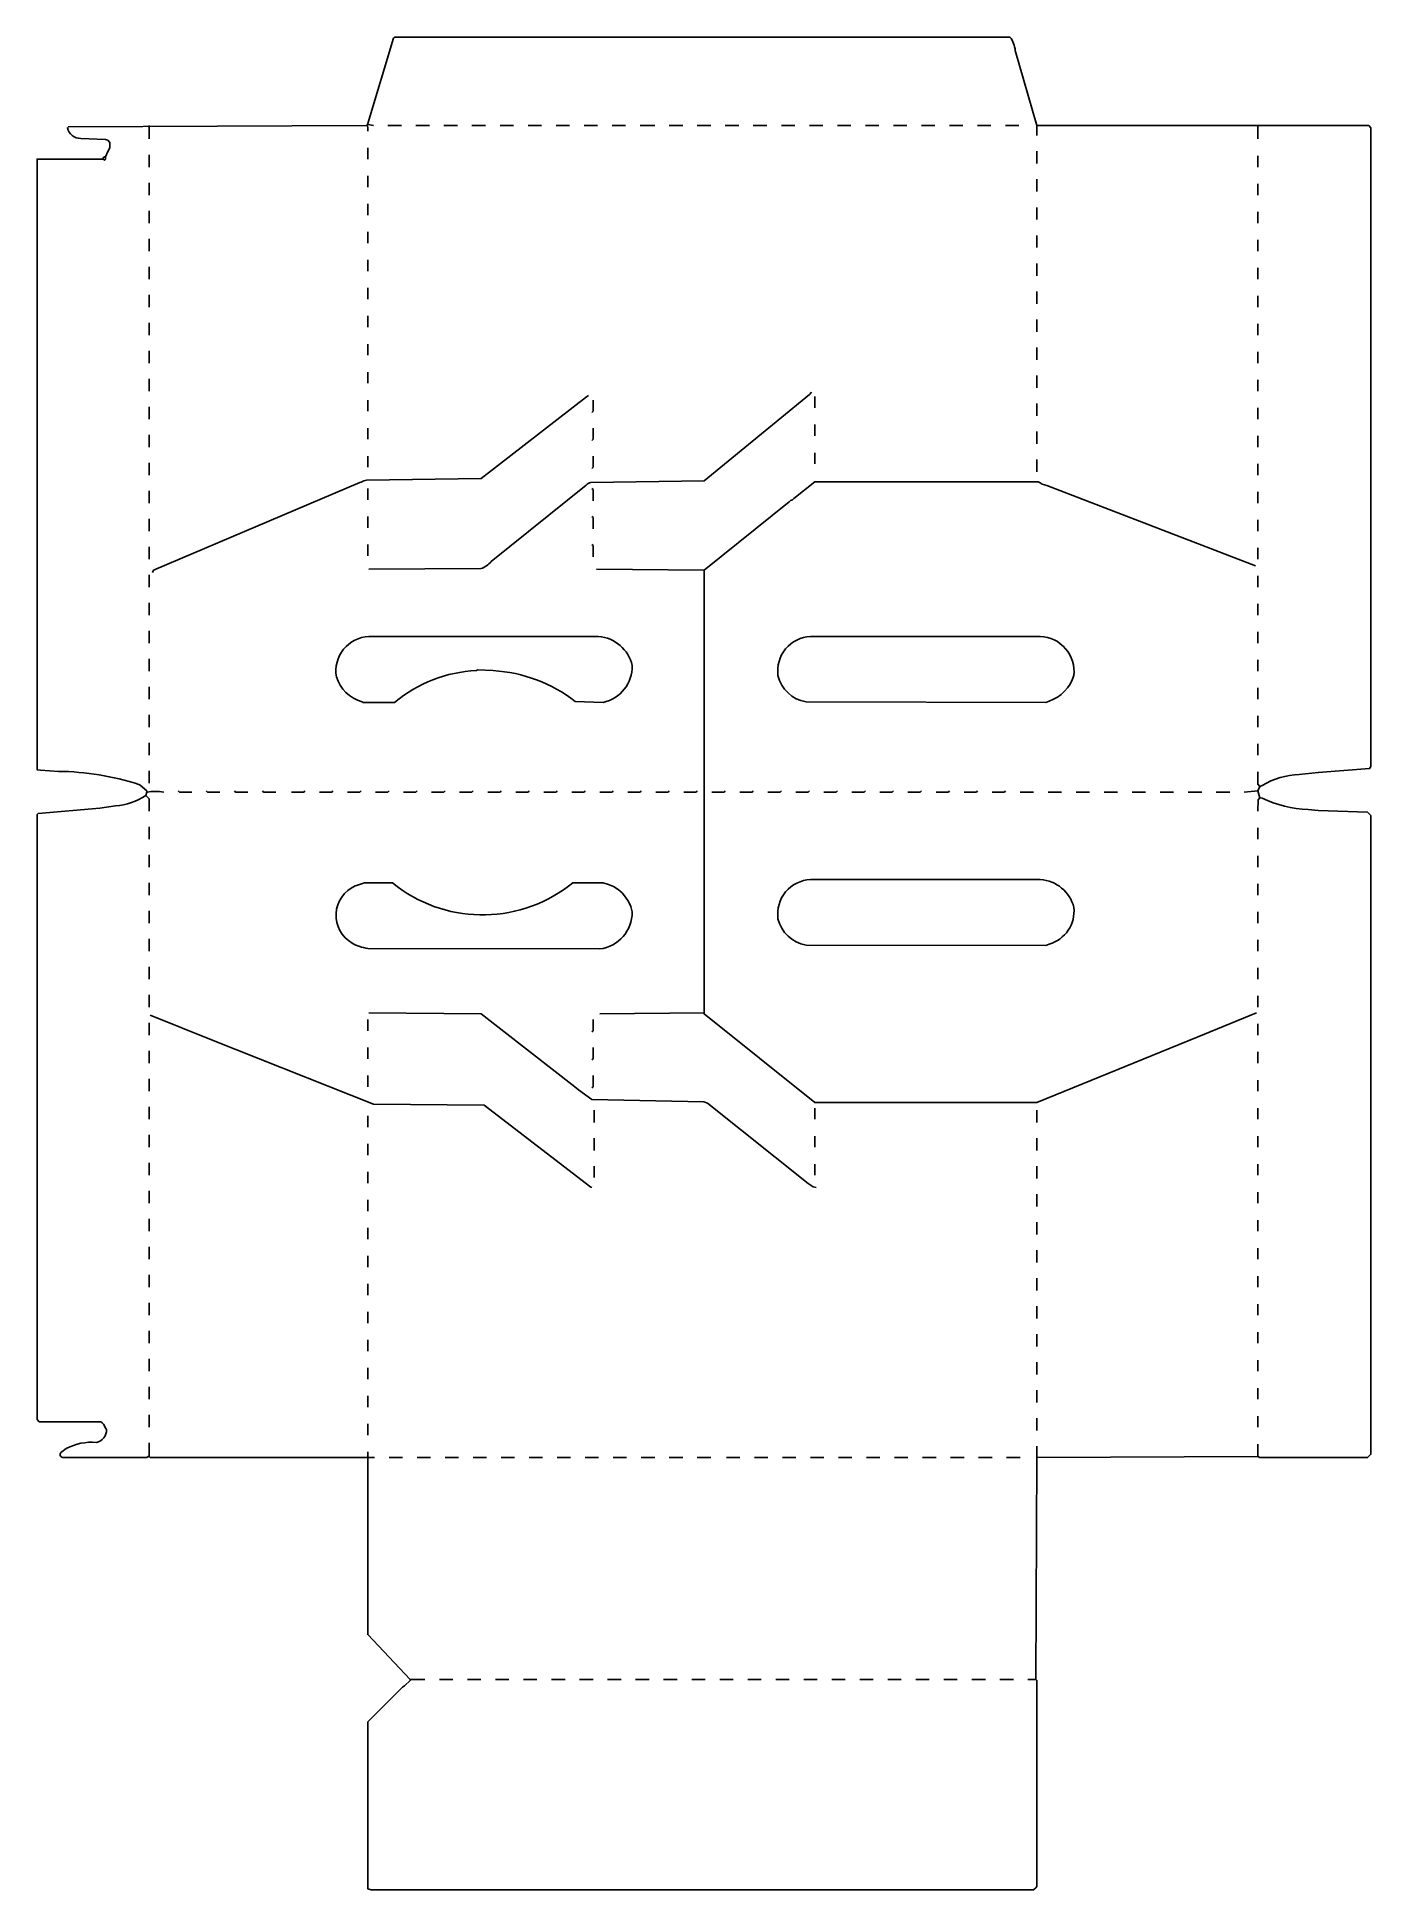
# Model space of a CAD drawing. Extents: x 61 to 1251, y 85 to 1739.
import ezdxf

# ---------------------------------------------------------------- set-up
doc = ezdxf.new("R2010")
doc.units = 0
doc.layers.get('0').update_dxf_attribs({"linetype": 'CONTINUOUS'})

msp = doc.modelspace()

# ---------------------------------------------------------------- linework, layer by layer
at = {"color": 250, "linetype": 'CONTINUOUS'}
for points in [[(120, 1630), (121, 1629), (122, 1630), (122, 1632), (124.2, 1636.9), (126, 1640), (126, 1645), (124, 1647), (121.979245, 1647.522642), (100.020755, 1648.477358, -0.360871), (88, 1658), (89, 1659), (355, 1660), (356, 1661), (356.2, 1661.9), (379, 1738), (380, 1739), (929, 1739, -0.138227), (933.7, 1726.9), (953, 1660), (953, 1651)], [(1152, 1070), (1154, 1071, -0.127923), (1187.06, 1080.58), (1204.035294, 1082.541176), (1249.807692, 1085.961538), (1251, 1088), (1251, 1658), (1249, 1660), (953, 1660)], [(174, 1065, 0.088947), (159, 1065), (159, 1066), (153.1, 1071.2), (151.9, 1071.8, 0.07495), (79.970817, 1083.533074), (63.911765, 1084.647059), (61, 1085), (61, 1630), (120, 1630, -0.618034), (122, 1632)], [(164, 1261), (165, 1263), (348.9, 1341.3), (350.1, 1341.8, -0.082768), (355.004853, 1343.50495), (457.1, 1344.8), (551.1, 1417.8), (553, 1419)], [(357, 1264), (456.995099, 1264.495001, 0.133534), (466.1, 1270.8), (551, 1339, -0.17683), (555.004901, 1341.504999), (656.1, 1342.8), (750, 1420), (752, 1422)], [(560, 1264), (656, 1263), (732, 1324, -0.184026), (735, 1326), (736, 1327), (755, 1342), (954, 1342, 0.084978), (961.9, 1338.7), (1148, 1267)], [(566, 1145, 0.358126), (592, 1178, 0.323343), (562, 1204), (357, 1204, 0.445548), (328, 1168, 0.258994), (350.9, 1145.7), (352, 1145), (380, 1145, -0.166153), (452.959016, 1173.45082), (454, 1174), (468.044554, 1173.445545, -0.150365), (541.068213, 1145.920873), (566, 1145)], [(961, 1145), (963.9, 1146.3, 0.240102), (986, 1169, 0.433561), (956, 1204), (751, 1204, 0.437906), (722, 1169, 0.297835), (747.002315, 1145.497664), (961, 1145)], [(953, 471), (1150, 472), (1152, 471), (1248, 471), (1251, 474), (1251, 1044), (1248, 1047), (1203.955446, 1048.554455), (1195.044554, 1049.445545, -0.107059), (1153.9, 1059.7), (1152, 1060), (1150, 1066), (1152, 1070), (1150, 1072), (1150, 1083)], [(362, 471), (356, 471), (162, 471), (161, 472), (160.1, 471.8), (159, 471), (84, 471, -0.795724), (83, 476), (87, 479, -0.14553), (113.964706, 484.458824, 0.35478), (123, 496), (121.8, 497.9, 0.133558), (118, 503), (63, 503), (61, 505), (61, 1045), (62, 1046), (117.053846, 1050.569231), (131.076923, 1052.615385, 0.126238), (158, 1062), (159, 1065)], [(563, 925, 0.378476), (592, 958, 0.302532), (566, 984), (539, 984), (535, 981, -0.345368), (378, 984), (353, 984), (346.1, 981.7), (344.9, 981.2, 0.618977), (342.1, 930.2, 0.099018), (356.002392, 925.497585), (563, 925)], [(961, 928), (963.9, 929.3, 0.363579), (986, 962, 0.325093), (956, 987), (751, 987, 0.437906), (722, 952, 0.297835), (747.002315, 928.497664), (961, 928)]]:
    msp.add_lwpolyline(points, format="xyb", dxfattribs=at)
for points in [[(161, 1648), (161, 1660)], [(356, 1655), (356, 1659), (355, 1660)], [(361, 1660), (356, 1661)], [(374, 1660), (386, 1660)], [(399, 1660), (411, 1660)], [(424, 1660), (436, 1660)], [(449, 1660), (461, 1660)], [(474, 1660), (486, 1660)], [(499, 1660), (511, 1660)], [(524, 1660), (536, 1660)], [(549, 1660), (561, 1660)], [(574, 1660), (586, 1660)], [(599, 1660), (612, 1660)], [(625, 1660), (637, 1660)], [(650, 1660), (662, 1660)], [(675, 1660), (687, 1660)], [(700, 1660), (712, 1660)], [(725, 1660), (737, 1660)], [(750, 1660), (762, 1660)], [(775, 1660), (787, 1660)], [(800, 1660), (812, 1660)], [(825, 1660), (837, 1660)], [(850, 1660), (862, 1660)], [(875, 1660), (887, 1660)], [(900, 1660), (912, 1660)], [(925, 1660), (937, 1660)], [(1150, 1648), (1150, 1660)], [(356, 1630), (356, 1640)], [(161, 1623), (161, 1634)], [(1150, 1623), (1150, 1633)], [(161, 1598), (161, 1609)], [(356, 1605), (356, 1615)], [(1150, 1598), (1150, 1608)], [(356, 1580), (356, 1590)], [(161, 1573), (161, 1584)], [(1150, 1573), (1150, 1583)], [(161, 1548), (161, 1559)], [(356, 1555), (356, 1565)], [(1150, 1548), (1150, 1558)], [(356, 1530), (356, 1540)], [(161, 1523), (161, 1534)], [(1150, 1523), (1150, 1533)], [(161, 1498), (161, 1509)], [(356, 1505), (356, 1515)], [(1150, 1498), (1150, 1508)], [(356, 1480), (356, 1490)], [(161, 1473), (161, 1484)], [(1150, 1473), (1150, 1483)], [(161, 1448), (161, 1459)], [(356, 1455), (356, 1465)], [(1150, 1448), (1150, 1458)], [(356, 1430), (356, 1440)], [(161, 1423), (161, 1434)], [(1150, 1423), (1150, 1433)], [(161, 1398), (161, 1409)], [(356, 1405), (356, 1415)], [(755, 1408), (755, 1418)], [(1150, 1398), (1150, 1408)], [(356, 1380), (356, 1390)], [(755, 1383), (755, 1393)], [(161, 1373), (161, 1384)], [(1150, 1373), (1150, 1383)], [(161, 1348), (161, 1359)], [(356, 1355), (356, 1365)], [(755, 1358), (755, 1368)], [(1150, 1348), (1150, 1358)], [(161, 1323), (161, 1334)], [(356, 1326), (356, 1336)], [(1150, 1323), (1150, 1333)], [(161, 1298), (161, 1309)], [(356, 1301), (356, 1311)], [(1150, 1298), (1150, 1308)], [(161, 1273), (161, 1284)], [(356, 1276), (356, 1286)], [(1150, 1273), (1150, 1283)], [(161, 1248), (161, 1259)], [(656, 1263), (656, 868), (656, 867), (755, 788), (953, 788), (1095.9, 846.2), (1149, 868)], [(1150, 1248), (1150, 1258)], [(161, 1223), (161, 1234)], [(1150, 1223), (1150, 1233)], [(161, 1198), (161, 1209)], [(1150, 1198), (1150, 1208)], [(161, 1173), (161, 1184)], [(1150, 1173), (1150, 1183)], [(161, 1148), (161, 1159)], [(1150, 1148), (1150, 1158)], [(161, 1123), (161, 1134)], [(1150, 1123), (1150, 1133)], [(161, 1098), (161, 1109)], [(1150, 1098), (1150, 1108)], [(161, 1073), (161, 1084)], [(161, 1048), (161, 1059), (158, 1062)], [(1150, 1048), (1150.45082, 1057.959016), (1152, 1060)], [(161, 1023), (161, 1034)], [(1150, 1023), (1150, 1033)], [(161, 998), (161, 1009)], [(1150, 998), (1150, 1008)], [(161, 973), (161, 984)], [(1150, 973), (1150, 983)], [(161, 948), (161, 959)], [(1150, 948), (1150, 958)], [(161, 923), (161, 934)], [(1150, 923), (1150, 933)], [(161, 898), (161, 909)], [(1150, 898), (1150, 908)], [(161, 873), (161, 884)], [(1150, 873), (1150, 883)], [(556, 712), (555.1, 712.2), (459.99505, 785.505049), (361.00495, 786.494951), (218.1, 843.2), (162, 866)], [(356, 852), (356, 862)], [(756, 712), (753.369231, 712.646154), (748.804878, 715.756098), (659.18, 787.24), (655.957619, 788.544924), (556.004901, 790.495001), (544.18, 799.24), (540.82, 801.76), (457.1, 867.2), (357, 868)], [(563, 867), (656, 868)], [(161, 848), (161, 859)], [(1150, 848), (1150, 858)], [(161, 823), (161, 834)], [(356, 827), (356, 837)], [(1150, 823), (1150, 833)], [(356, 802), (356, 812)], [(161, 798), (161, 809)], [(1150, 798), (1150, 808)], [(161, 773), (161, 784)], [(558, 770), (558, 781)], [(755, 773), (755, 783)], [(1150, 773), (1150, 783)], [(356, 766), (356, 776)], [(161, 748), (161, 759)], [(356, 741), (356, 751)], [(558, 745), (558, 756)], [(755, 748), (755, 758)], [(1150, 748), (1150, 758)], [(161, 723), (161, 734)], [(558, 721), (558, 731)], [(755, 723), (755, 733)], [(1150, 723), (1150, 733)], [(356, 716), (356, 726)], [(161, 698), (161, 709)], [(356, 691), (356, 701)], [(1150, 698), (1150, 708)], [(161, 673), (161, 684)], [(1150, 673), (1150, 683)], [(356, 666), (356, 676)], [(161, 648), (161, 659)], [(356, 641), (356, 651)], [(1150, 648), (1150, 658)], [(161, 623), (161, 634)], [(1150, 623), (1150, 633)], [(356, 616), (356, 626)], [(161, 598), (161, 609)], [(356, 591), (356, 601)], [(1150, 598), (1150, 608)], [(161, 573), (161, 584)], [(1150, 573), (1150, 583)], [(356, 566), (356, 576)], [(161, 548), (161, 559)], [(356, 541), (356, 551)], [(1150, 548), (1150, 558)], [(161, 523), (161, 534)], [(1150, 523), (1150, 533)], [(356, 516), (356, 526)], [(161, 498), (161, 509)], [(356, 491), (356, 501)], [(1150, 498), (1150, 508)], [(161, 472), (161, 484)], [(356, 476), (356, 471), (356, 313), (394, 273), (393.8, 272.1), (388.9, 267.2), (387, 266), (356, 235), (356, 86), (359, 85), (950, 85), (952, 87), (953, 88), (953, 272), (952, 273), (953, 471), (953, 481)], [(1150, 472), (1150, 483)], [(375, 471), (387, 471)], [(400, 471), (412, 471)], [(425, 471), (437, 471)], [(450, 471), (462, 471)], [(475, 471), (487, 471)], [(500, 471), (512, 471)], [(525, 471), (537, 471)], [(550, 471), (562, 471)], [(575, 471), (587, 471)], [(600, 471), (612, 471)], [(625, 471), (637, 471)], [(650, 471), (662, 471)], [(676, 471), (688, 471)], [(701, 471), (713, 471)], [(726, 471), (738, 471)], [(751, 471), (763, 471)], [(776, 471), (788, 471)], [(801, 471), (813, 471)], [(826, 471), (838, 471)], [(851, 471), (863, 471)], [(876, 471), (888, 471)], [(901, 471), (913, 471)], [(926, 471), (938, 471)], [(394, 273), (407, 273)], [(420, 273), (432, 273)], [(445, 273), (457, 273)], [(470, 273), (482, 273)], [(495, 273), (507, 273)], [(520, 273), (532, 273)], [(545, 273), (557, 273)], [(570, 273), (582, 273)], [(595, 273), (607, 273)], [(620, 273), (632, 273)], [(645, 273), (657, 273)], [(670, 273), (682, 273)], [(695, 273), (707, 273)], [(720, 273), (732, 273)], [(745, 273), (757, 273)], [(770, 273), (782, 273)], [(795, 273), (807, 273)], [(820, 273), (832, 273)], [(845, 273), (857, 273)], [(870, 273), (882, 273)], [(895, 273), (907, 273)], [(920, 273), (932, 273)], [(945, 273), (952, 273)]]:
    msp.add_lwpolyline(points, dxfattribs=at)
at = {"color": 251, "linetype": 'CONTINUOUS'}
for points in [[(953, 1626), (953, 1637)], [(953, 1601), (953, 1612)], [(953, 1576), (953, 1587)], [(953, 1551), (953, 1562)], [(953, 1526), (953, 1537)], [(953, 1501), (953, 1512)], [(953, 1476), (953, 1487)], [(953, 1451), (953, 1462)], [(953, 1426), (953, 1437)], [(953, 1401), (953, 1412)], [(953, 1376), (953, 1387)], [(953, 1351), (953, 1362)], [(557, 1325), (557, 1335), (556, 1336)], [(557, 1300), (557, 1310), (556, 1311)], [(557, 1275), (557, 1285), (556, 1286)], [(938, 1065), (950, 1065)], [(963, 1065), (975, 1065)], [(988, 1065), (1000, 1065)], [(1013, 1065), (1025, 1065)], [(1038, 1065), (1050, 1065)], [(1063, 1065), (1075, 1065)], [(1088, 1065), (1100, 1065)], [(1113, 1065), (1125, 1065)], [(1138, 1065), (1150, 1066)], [(953, 770), (953, 781)], [(953, 745), (953, 756)], [(953, 720), (953, 731)], [(953, 695), (953, 706)], [(953, 670), (953, 681)], [(953, 645), (953, 656)], [(953, 620), (953, 631)], [(953, 595), (953, 606)], [(953, 570), (953, 581)], [(953, 545), (953, 556)], [(953, 520), (953, 531)], [(953, 495), (953, 506)]]:
    msp.add_lwpolyline(points, dxfattribs=at)
at = {"color": 252, "linetype": 'CONTINUOUS'}
for points in [[(556, 1404), (557, 1405), (557, 1415)], [(556, 1379), (557, 1380), (557, 1390)], [(556, 1354), (557, 1355), (557, 1365)], [(199, 1065), (188, 1065), (187, 1066)], [(224, 1065), (213, 1065), (212, 1066)], [(249, 1065), (238, 1065), (237, 1066)], [(274, 1065), (263, 1065), (262, 1066)], [(288, 1065), (299, 1065), (300, 1066)], [(313, 1065), (324, 1065), (325, 1066)], [(338, 1065), (349, 1065), (350, 1066)], [(363, 1065), (374, 1065), (375, 1066)], [(388, 1065), (399, 1065), (400, 1066)], [(413, 1065), (424, 1065), (425, 1066)], [(438, 1065), (449, 1065), (450, 1066)], [(463, 1065), (474, 1065), (475, 1066)], [(488, 1065), (499, 1065), (500, 1066)], [(513, 1065), (524, 1065), (525, 1066)], [(538, 1065), (549, 1065), (550, 1066)], [(563, 1065), (574, 1065), (575, 1066)], [(588, 1065), (599, 1065), (600, 1066)], [(613, 1065), (624, 1065), (625, 1066)], [(638, 1065), (649, 1065), (650, 1066)], [(663, 1065), (674, 1065), (675, 1066)], [(688, 1065), (699, 1065), (700, 1066)], [(713, 1065), (724, 1065), (725, 1066)], [(738, 1065), (749, 1065), (750, 1066)], [(763, 1065), (774, 1065), (775, 1066)], [(788, 1065), (799, 1065), (800, 1066)], [(813, 1065), (824, 1065), (825, 1066)], [(838, 1065), (849, 1065), (850, 1066)], [(863, 1065), (874, 1065), (875, 1066)], [(888, 1065), (899, 1065), (900, 1066)], [(913, 1065), (924, 1065), (925, 1066)], [(556, 851), (557, 852), (557, 862)], [(556, 826), (557, 827), (557, 837)], [(556, 801), (557, 802), (557, 812)]]:
    msp.add_lwpolyline(points, dxfattribs=at)

doc.saveas('drawing.dxf')
